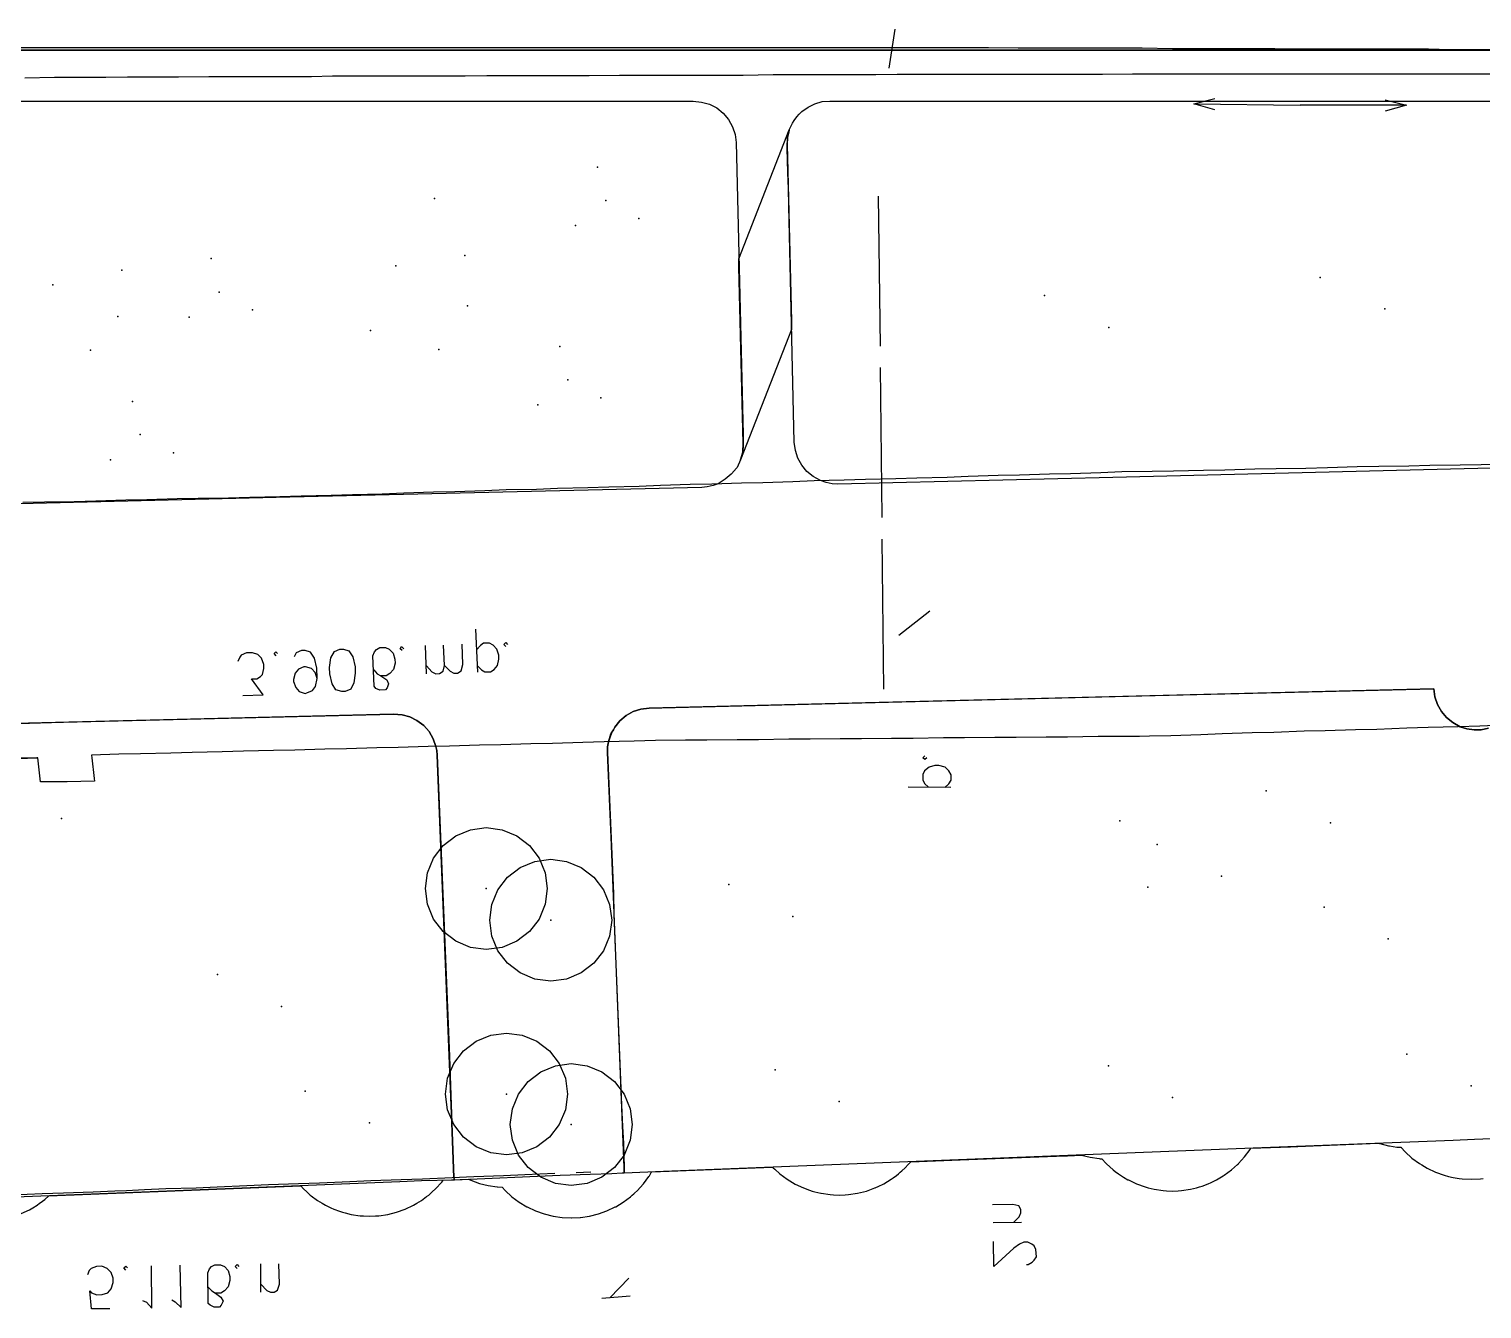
# Model space of a CAD drawing. Header units: metres. Extents: x 131 to 658, y 22 to 173.
# Drawn here: x 222.54 to 258.3, y 69.67 to 101.19 of the extents above; entities that cross this region are included whole.
import ezdxf

# ---------------------------------------------------------------- set-up
doc = ezdxf.new("R2010")
doc.units = ezdxf.units.M
for name, color, linetype in [('CURB', 7, 'Continuous'), ('ELECTR_CABLE', 7, 'Continuous'), ('GRASS', 7, 'Continuous'), ('OVERHEAD_POWER_LINE', 7, 'Continuous'), ('ROAD', 7, 'Continuous'), ('SIDEWALK_PATH', 7, 'Continuous'), ('TREE', 7, 'Continuous'), ('WATER_PIPELINE', 7, 'Continuous')]:
    doc.layers.add(name, color=color, linetype=linetype)

msp = doc.modelspace()

# ---------------------------------------------------------------- linework, layer by layer
at = {"layer": 'CURB'}
for points in [[(222.179, 100.733), (222.912, 100.733), (223.433, 100.733), (224.177, 100.733), (224.698, 100.733), (225.442, 100.733), (225.963, 100.733), (226.696, 100.733), (227.228, 100.733), (227.495, 100.733), (227.495, 100.733), (227.961, 100.733), (228.482, 100.733), (229.226, 100.733), (229.747, 100.733), (230.491, 100.733), (231.012, 100.733), (231.745, 100.733), (232.277, 100.733), (233.01, 100.733), (233.531, 100.733), (234.275, 100.733), (234.796, 100.733), (235.54, 100.733), (236.061, 100.733), (236.794, 100.733), (237.326, 100.733), (238.059, 100.733), (238.58, 100.733), (239.324, 100.733), (239.845, 100.733), (240.589, 100.733), (241.11, 100.733), (241.843, 100.733), (242.376, 100.733), (243.108, 100.733), (243.629, 100.733), (244.373, 100.733), (244.894, 100.733), (245.638, 100.733), (246.159, 100.733), (246.892, 100.722), (247.425, 100.722), (248.157, 100.722), (248.678, 100.722), (249.422, 100.722), (249.943, 100.722), (250.687, 100.711), (251.209, 100.711), (251.941, 100.711), (252.474, 100.711), (253.206, 100.711), (253.727, 100.699), (254.471, 100.699), (254.993, 100.699), (255.736, 100.699), (256.258, 100.699), (256.99, 100.699), (257.523, 100.688), (258.255, 100.688), (258.777, 100.688)], [(222.435, 99.989), (223.167, 100), (223.7, 100), (224.432, 100), (224.965, 100.011), (225.697, 100.011), (226.219, 100.011), (226.962, 100.023), (227.484, 100.023), (227.506, 100.023), (227.506, 100.023), (228.227, 100.023), (228.749, 100.023), (229.492, 100.023), (230.014, 100.034), (230.757, 100.034), (231.279, 100.034), (232.011, 100.034), (232.544, 100.034), (233.276, 100.034), (233.809, 100.045), (234.541, 100.045), (235.063, 100.045), (235.806, 100.045), (236.328, 100.045), (237.071, 100.056), (237.593, 100.056), (238.336, 100.056), (238.858, 100.056), (239.601, 100.056), (240.123, 100.056), (240.855, 100.067), (241.388, 100.067), (242.12, 100.067), (242.642, 100.067), (243.385, 100.067), (243.907, 100.078), (244.65, 100.078), (245.172, 100.078), (245.915, 100.078), (246.437, 100.078), (247.18, 100.078), (247.702, 100.078), (248.445, 100.078), (248.967, 100.078), (249.699, 100.089), (250.232, 100.089), (250.964, 100.089), (251.486, 100.089), (252.229, 100.089), (252.751, 100.089), (253.494, 100.089), (254.016, 100.089), (254.759, 100.089), (255.281, 100.089), (256.025, 100.089), (256.546, 100.089), (257.278, 100.089), (257.811, 100.089), (258.543, 100.089)], [(222.39, 89.536), (222.923, 89.547), (223.655, 89.558), (224.188, 89.569), (224.92, 89.592), (225.442, 89.603), (226.185, 89.625), (226.707, 89.636), (227.45, 89.647), (227.972, 89.658), (228.715, 89.68), (229.237, 89.691), (229.98, 89.714), (230.502, 89.725), (231.234, 89.747), (231.767, 89.769), (232.499, 89.791), (233.021, 89.802), (233.764, 89.825), (234.286, 89.847), (235.029, 89.858), (235.551, 89.88), (236.294, 89.902), (236.816, 89.913), (237.56, 89.936), (238.081, 89.958), (238.813, 89.98), (239.346, 89.991), (240.078, 90.013), (240.6, 90.024), (241.343, 90.047), (241.865, 90.069), (242.609, 90.091), (243.13, 90.102), (243.874, 90.124), (244.395, 90.135), (245.139, 90.157), (245.66, 90.18), (246.393, 90.202), (246.925, 90.213), (247.658, 90.235), (248.179, 90.246), (248.923, 90.268), (249.444, 90.291), (250.188, 90.302), (250.709, 90.313), (251.453, 90.324), (251.974, 90.335), (252.718, 90.357), (253.239, 90.368), (253.972, 90.379), (254.504, 90.391), (255.237, 90.413), (255.769, 90.424), (256.502, 90.435), (257.023, 90.446), (257.767, 90.457), (258.288, 90.468), (259.032, 90.49)], [(258.998, 84.054), (258.255, 84.021), (257.722, 84.01), (256.979, 83.988), (256.457, 83.977), (255.714, 83.943), (255.192, 83.932), (254.449, 83.91), (253.927, 83.899), (253.184, 83.866), (252.651, 83.855), (251.908, 83.832), (251.386, 83.81), (250.643, 83.788), (250.121, 83.777), (249.877, 83.766), (249.877, 83.766), (249.378, 83.766), (248.856, 83.766), (248.101, 83.755), (247.58, 83.755), (246.836, 83.744), (246.315, 83.744), (245.571, 83.732), (245.05, 83.732), (244.306, 83.721), (243.774, 83.721), (243.03, 83.71), (242.509, 83.71), (241.765, 83.699), (241.244, 83.699), (240.5, 83.688), (239.968, 83.688), (239.224, 83.677), (238.702, 83.677), (237.959, 83.666), (237.437, 83.655), (236.694, 83.633), (236.172, 83.622), (235.429, 83.599), (234.896, 83.588), (234.153, 83.566), (233.631, 83.555), (232.888, 83.533), (232.366, 83.522), (231.623, 83.499), (231.101, 83.488), (230.358, 83.466), (229.825, 83.455), (229.082, 83.433), (228.56, 83.422), (227.817, 83.411), (227.295, 83.388), (226.552, 83.377), (226.03, 83.355), (225.286, 83.344), (224.754, 83.333), (224.077, 83.311), (224.077, 83.311), (224.088, 83.244), (224.144, 82.734), (224.155, 82.667), (224.155, 82.667), (223.478, 82.656), (222.945, 82.656), (222.823, 82.656), (222.823, 82.656), (222.756, 83.244), (222.756, 83.244), (222.734, 83.244), (222.213, 83.233)], [(222.124, 72.48), (222.867, 72.514), (223.389, 72.536), (224.121, 72.558), (224.654, 72.58), (224.942, 72.591), (224.942, 72.591), (225.386, 72.614), (225.908, 72.636), (226.651, 72.658), (227.173, 72.68), (227.905, 72.713), (228.438, 72.736), (229.17, 72.758), (229.692, 72.78), (230.435, 72.813), (230.957, 72.835), (231.7, 72.858), (232.222, 72.88), (232.954, 72.913), (233.487, 72.935), (234.219, 72.958), (234.741, 72.98), (235.484, 73.013)], [(236.006, 73.035), (236.372, 73.046)]]:
    msp.add_lwpolyline(points, dxfattribs=at)
at = {"layer": 'ELECTR_CABLE'}
for points in [[(243.851, 101.188), (243.707, 100.222)], [(243.496, 93.376), (243.452, 97.071)], [(243.541, 89.159), (243.496, 92.854)], [(243.585, 84.931), (243.541, 88.626)], [(243.951, 86.263), (244.717, 86.862)], [(244.639, 83.244), (244.595, 83.2), (244.595, 83.2), (244.539, 83.244), (244.539, 83.244), (244.595, 83.289)], [(245.083, 82.512), (245.183, 82.601), (245.183, 82.601), (245.238, 82.689), (245.238, 82.689), (245.238, 82.823), (245.238, 82.823), (245.183, 82.922), (245.183, 82.922), (245.094, 83.011), (245.094, 83.011), (244.939, 83.056), (244.939, 83.056), (244.839, 83.056), (244.839, 83.056), (244.695, 83.011), (244.695, 83.011), (244.584, 82.922), (244.584, 82.922), (244.539, 82.834), (244.539, 82.834), (244.539, 82.7), (244.539, 82.7), (244.584, 82.612), (244.584, 82.612), (244.684, 82.523)], [(245.227, 82.512), (244.184, 82.523)], [(246.77, 71.803), (246.914, 71.937), (246.914, 71.937), (246.958, 72.036), (246.958, 72.036), (246.958, 72.125), (246.958, 72.125), (246.903, 72.214), (246.903, 72.214), (246.759, 72.247), (246.759, 72.247), (246.259, 72.236)], [(246.97, 71.803), (246.27, 71.792)], [(247.092, 70.771), (247.136, 70.771), (247.136, 70.771), (247.236, 70.827), (247.236, 70.827), (247.28, 70.871), (247.28, 70.871), (247.336, 70.96), (247.336, 70.96), (247.325, 71.138), (247.325, 71.138), (247.28, 71.226), (247.28, 71.226), (247.225, 71.271), (247.225, 71.271), (247.125, 71.315), (247.125, 71.315), (247.025, 71.315), (247.025, 71.315), (246.925, 71.271), (246.925, 71.271), (246.781, 71.171), (246.781, 71.171), (246.293, 70.716), (246.293, 70.716), (246.282, 71.337)], [(224.532, 69.673), (224.077, 69.673), (224.077, 69.673), (224.033, 70.117), (224.033, 70.117), (224.077, 70.072), (224.077, 70.072), (224.21, 70.017), (224.21, 70.017), (224.343, 70.028), (224.343, 70.028), (224.476, 70.072), (224.476, 70.072), (224.565, 70.172), (224.565, 70.172), (224.61, 70.328), (224.61, 70.328), (224.61, 70.427), (224.61, 70.427), (224.565, 70.572), (224.565, 70.572), (224.465, 70.672), (224.465, 70.672), (224.332, 70.727), (224.332, 70.727), (224.199, 70.716), (224.199, 70.716), (224.066, 70.672), (224.066, 70.672), (224.021, 70.616), (224.021, 70.616), (223.977, 70.516)], [(224.92, 70.627), (224.876, 70.683), (224.876, 70.683), (224.92, 70.727), (224.92, 70.727), (224.965, 70.683)], [(225.331, 69.884), (225.431, 69.839), (225.431, 69.839), (225.564, 69.695), (225.564, 69.695), (225.553, 70.738)], [(226.052, 69.895), (226.141, 69.85), (226.141, 69.85), (226.285, 69.706), (226.285, 69.706), (226.263, 70.749)], [(226.951, 70.206), (227.04, 70.117), (227.04, 70.117), (227.129, 70.061), (227.129, 70.061), (227.262, 69.961), (227.262, 69.961), (227.317, 69.862), (227.317, 69.862), (227.273, 69.762), (227.273, 69.762), (227.228, 69.717), (227.228, 69.717), (227.095, 69.717), (227.095, 69.717), (226.995, 69.762), (226.995, 69.762), (226.951, 69.806), (226.951, 69.806), (226.94, 70.561), (226.94, 70.561), (226.984, 70.66), (226.984, 70.66), (227.029, 70.716), (227.029, 70.716), (227.117, 70.76), (227.117, 70.76), (227.251, 70.76), (227.251, 70.76), (227.35, 70.716), (227.35, 70.716), (227.439, 70.616), (227.439, 70.616), (227.484, 70.472), (227.484, 70.472), (227.484, 70.372), (227.484, 70.372), (227.439, 70.217), (227.439, 70.217), (227.35, 70.117), (227.35, 70.117), (227.262, 70.061), (227.262, 70.061), (227.129, 70.061)], [(227.661, 70.672), (227.617, 70.716), (227.617, 70.716), (227.661, 70.771), (227.661, 70.771), (227.706, 70.716)], [(228.249, 70.083), (228.249, 70.783)], [(228.249, 70.283), (228.394, 70.128), (228.394, 70.128), (228.482, 70.083), (228.482, 70.083), (228.571, 70.083), (228.571, 70.083), (228.66, 70.139), (228.66, 70.139), (228.704, 70.283), (228.704, 70.283), (228.693, 70.783)], [(237.304, 70.427), (236.838, 69.95)], [(237.338, 69.984), (236.638, 69.928)]]:
    msp.add_lwpolyline(points, dxfattribs=at)
at = {"layer": 'GRASS'}
for points in [[(221.303, 99.412), (232.788, 99.412), (238.891, 99.412), (239.091, 99.39), (239.291, 99.335), (239.468, 99.246), (239.624, 99.113), (239.757, 98.957), (239.857, 98.78), (239.923, 98.591), (239.945, 98.391), (240.112, 91.534), (240.123, 91.212), (240.123, 90.979), (240.123, 90.956), (240.112, 90.768), (240.095, 90.723), (240.056, 90.579), (239.968, 90.391), (239.956, 90.379), (239.834, 90.235), (239.823, 90.224), (239.679, 90.102), (239.501, 89.991), (239.379, 89.947), (239.235, 89.913), (239.102, 89.902), (228.96, 89.658), (208.996, 89.17)], [(270.839, 90.679), (249.222, 90.146), (242.453, 89.98), (242.309, 89.991), (242.165, 90.024), (242.02, 90.069), (241.843, 90.169), (241.687, 90.291), (241.565, 90.446), (241.466, 90.624), (241.41, 90.812), (241.377, 91.012), (241.244, 96.838), (241.233, 97.259), (241.221, 97.648), (241.21, 97.97), (241.199, 98.236), (241.199, 98.336), (241.21, 98.447), (241.21, 98.524), (241.244, 98.647), (241.255, 98.702), (241.332, 98.868), (241.377, 98.935), (241.443, 99.024), (241.499, 99.09), (241.565, 99.157), (241.721, 99.268), (241.887, 99.346), (242.065, 99.401), (242.253, 99.412), (244.673, 99.412), (244.772, 99.412), (244.917, 99.412), (245.072, 99.412), (245.261, 99.412), (245.472, 99.412), (245.682, 99.412), (252.862, 99.412), (271.826, 99.412)], [(278.407, 74.655), (258.122, 73.845), (257.6, 73.823), (252.673, 73.634), (238.159, 73.057), (237.193, 73.013), (237.193, 73.157), (236.872, 81.291), (236.783, 83.377), (236.783, 83.511), (236.805, 83.633), (236.86, 83.832), (236.927, 83.932), (236.96, 83.999), (237.082, 84.154), (237.238, 84.287), (237.415, 84.387), (237.604, 84.443), (237.804, 84.465), (238.114, 84.476), (250.265, 84.776), (257.123, 84.942), (257.145, 84.742), (257.212, 84.554), (257.312, 84.387), (257.434, 84.232), (257.589, 84.11), (257.767, 84.01), (257.933, 83.954), (258.111, 83.932), (258.288, 83.932), (258.466, 83.977)], [(222.279, 84.088), (223.089, 84.11), (223.389, 84.121), (224.399, 84.143), (231.512, 84.321), (231.723, 84.298), (231.911, 84.254), (232.089, 84.165), (232.255, 84.043), (232.388, 83.888), (232.488, 83.71), (232.555, 83.522), (232.577, 83.422), (232.588, 83.311), (232.888, 75.887), (232.932, 74.7), (232.999, 72.913), (233.01, 72.847), (232.977, 72.847), (232.2, 72.824), (231.667, 72.802), (224.909, 72.536), (197.545, 71.448)], [(221.747, 83.211), (222.756, 83.244), (221.935, 83.222)]]:
    msp.add_lwpolyline(points, dxfattribs=at)
at = {"layer": 'GROUND'}
for points in [[(235.296, 80.024), (235.244, 79.636), (235.095, 79.274), (234.856, 78.964), (234.546, 78.725), (234.184, 78.575), (233.796, 78.524), (233.407, 78.575), (233.046, 78.725), (232.735, 78.964), (232.497, 79.274), (232.347, 79.636), (232.296, 80.024), (232.347, 80.412), (232.497, 80.774), (232.735, 81.085), (233.046, 81.323), (233.407, 81.473), (233.796, 81.524), (234.184, 81.473), (234.546, 81.323), (234.856, 81.085), (235.095, 80.774), (235.244, 80.412)], [(236.883, 79.244), (236.831, 78.855), (236.682, 78.494), (236.443, 78.183), (236.133, 77.945), (235.771, 77.795), (235.383, 77.744), (234.994, 77.795), (234.633, 77.945), (234.322, 78.183), (234.084, 78.494), (233.934, 78.855), (233.883, 79.244), (233.934, 79.632), (234.084, 79.994), (234.322, 80.304), (234.633, 80.543), (234.994, 80.692), (235.383, 80.744), (235.771, 80.692), (236.133, 80.543), (236.443, 80.304), (236.682, 79.994), (236.831, 79.632)], [(235.793, 74.965), (235.742, 74.577), (235.592, 74.215), (235.354, 73.904), (235.043, 73.666), (234.681, 73.516), (234.293, 73.465), (233.905, 73.516), (233.543, 73.666), (233.232, 73.904), (232.994, 74.215), (232.844, 74.577), (232.793, 74.965), (232.844, 75.353), (232.994, 75.715), (233.232, 76.026), (233.543, 76.264), (233.905, 76.414), (234.293, 76.465), (234.681, 76.414), (235.043, 76.264), (235.354, 76.026), (235.592, 75.715), (235.742, 75.353)], [(237.387, 74.213), (237.336, 73.825), (237.186, 73.463), (236.948, 73.153), (236.637, 72.914), (236.276, 72.764), (235.887, 72.713), (235.499, 72.764), (235.137, 72.914), (234.827, 73.153), (234.588, 73.463), (234.438, 73.825), (234.387, 74.213), (234.438, 74.602), (234.588, 74.963), (234.827, 75.274), (235.137, 75.512), (235.499, 75.662), (235.887, 75.713), (236.276, 75.662), (236.637, 75.512), (236.948, 75.274), (237.186, 74.963), (237.336, 74.602)]]:
    msp.add_lwpolyline(points, close=True, dxfattribs=at)
at = {"layer": 'OVERHEAD_POWER_LINE'}
for points in [[(251.73, 99.201), (251.209, 99.346), (251.209, 99.346), (251.73, 99.479)], [(255.925, 99.446), (256.446, 99.312), (256.446, 99.312), (255.925, 99.168)], [(251.209, 99.346), (253.827, 99.312)], [(256.446, 99.312), (253.827, 99.312)]]:
    msp.add_lwpolyline(points, dxfattribs=at)
at = {"layer": 'ROAD'}
for points in [[(292.566, 100.666), (216.466, 100.666)], [(222.348, 72.02), (222.551, 72.116), (222.552, 72.116), (222.633, 72.165), (222.744, 72.232), (222.745, 72.232), (222.745, 72.233), (222.791, 72.267), (222.874, 72.328), (222.926, 72.366), (222.926, 72.367), (222.926, 72.367), (222.929, 72.369), (223.024, 72.455), (223.025, 72.456), (223.026, 72.456), (229.227, 72.703), (229.228, 72.702), (229.229, 72.702), (229.23, 72.701), (229.295, 72.63), (229.295, 72.629), (229.295, 72.629), (229.379, 72.553), (229.455, 72.484), (229.462, 72.478), (229.462, 72.478), (229.463, 72.477), (229.487, 72.46), (229.643, 72.344), (229.644, 72.343), (229.644, 72.343), (229.755, 72.276), (229.837, 72.227), (229.838, 72.227), (229.969, 72.165), (230.041, 72.131), (230.041, 72.131), (230.041, 72.131), (230.041, 72.131), (230.186, 72.079), (230.253, 72.055), (230.254, 72.055), (230.324, 72.037), (230.472, 72), (230.473, 72), (230.695, 71.967), (230.696, 71.967), (230.776, 71.963), (230.921, 71.956), (230.922, 71.956), (231.067, 71.963), (231.146, 71.967), (231.147, 71.967), (231.37, 72), (231.371, 72), (231.589, 72.055), (231.801, 72.131), (231.802, 72.131), (232.005, 72.227), (232.006, 72.227), (232.087, 72.276), (232.199, 72.343), (232.2, 72.344), (232.328, 72.439), (232.38, 72.477), (232.381, 72.478), (232.464, 72.553), (232.547, 72.629), (232.548, 72.63), (232.699, 72.796), (232.7, 72.797), (232.723, 72.828), (232.732, 72.84), (232.732, 72.841), (232.734, 72.842), (232.735, 72.842), (233.354, 72.867), (233.356, 72.866), (233.357, 72.866), (233.358, 72.866), (233.412, 72.84), (233.413, 72.84), (233.625, 72.764), (233.843, 72.709), (233.844, 72.709), (234.067, 72.676), (234.068, 72.676), (234.184, 72.67), (234.185, 72.67), (234.185, 72.67), (234.186, 72.669), (234.186, 72.669), (234.26, 72.587), (234.261, 72.587), (234.261, 72.587), (234.428, 72.435), (234.609, 72.301), (234.793, 72.191), (234.802, 72.185), (234.802, 72.185), (234.803, 72.185), (235.007, 72.088), (235.007, 72.088), (235.007, 72.088), (235.011, 72.087), (235.22, 72.012), (235.439, 71.957), (235.662, 71.924), (235.662, 71.924), (235.662, 71.924), (235.667, 71.924), (235.887, 71.913), (235.888, 71.913), (235.896, 71.913), (236.108, 71.924), (236.112, 71.924), (236.112, 71.924), (236.113, 71.924), (236.336, 71.957), (236.555, 72.012), (236.763, 72.087), (236.767, 72.088), (236.767, 72.088), (236.767, 72.088), (236.972, 72.185), (236.972, 72.185), (236.972, 72.185), (236.982, 72.191), (237.165, 72.301), (237.346, 72.435), (237.388, 72.473), (237.43, 72.511), (237.443, 72.522), (237.514, 72.587), (237.514, 72.587), (237.514, 72.587), (237.657, 72.745), (237.665, 72.754), (237.8, 72.935), (237.8, 72.936), (237.8, 72.936), (237.81, 72.952), (237.866, 73.046), (237.866, 73.046), (237.867, 73.047), (240.841, 73.168), (240.842, 73.168), (240.858, 73.151), (240.858, 73.15), (240.858, 73.15), (240.9, 73.112), (241.025, 72.999), (241.206, 72.865), (241.4, 72.749), (241.604, 72.652), (241.604, 72.652), (241.604, 72.652), (241.604, 72.652), (241.749, 72.6), (241.816, 72.576), (241.817, 72.576), (241.887, 72.558), (242.035, 72.521), (242.036, 72.521), (242.258, 72.488), (242.259, 72.488), (242.339, 72.484), (242.484, 72.477), (242.485, 72.477), (242.629, 72.484), (242.709, 72.488), (242.71, 72.488), (242.932, 72.521), (242.933, 72.521), (243.081, 72.558), (243.152, 72.576), (243.152, 72.576), (243.364, 72.652), (243.365, 72.652), (243.462, 72.698), (243.569, 72.749), (243.569, 72.749), (243.569, 72.749), (243.579, 72.755), (243.762, 72.865), (243.808, 72.899), (243.891, 72.96), (243.943, 72.999), (243.943, 72.999), (243.985, 73.037), (244.027, 73.075), (244.11, 73.15), (244.111, 73.151), (244.184, 73.231), (244.243, 73.297), (244.243, 73.297), (244.245, 73.298), (245.46, 73.346), (248.045, 73.446), (248.046, 73.446), (248.101, 73.446), (248.45, 73.46), (248.661, 73.407), (248.661, 73.407), (248.661, 73.407), (248.883, 73.374), (248.884, 73.374), (248.908, 73.373), (248.948, 73.371), (248.95, 73.37), (249.058, 73.251), (249.059, 73.25), (249.142, 73.175), (249.225, 73.099), (249.226, 73.099), (249.226, 73.099), (249.278, 73.06), (249.361, 72.999), (249.407, 72.965), (249.407, 72.964), (249.48, 72.921), (249.591, 72.855), (249.6, 72.849), (249.601, 72.848), (249.804, 72.752), (249.805, 72.752), (250.017, 72.676), (250.018, 72.676), (250.088, 72.658), (250.236, 72.621), (250.459, 72.588), (250.46, 72.588), (250.54, 72.584), (250.684, 72.577), (250.685, 72.577), (250.83, 72.584), (250.91, 72.588), (250.911, 72.588), (251.133, 72.621), (251.134, 72.621), (251.282, 72.658), (251.353, 72.676), (251.353, 72.676), (251.421, 72.7), (251.565, 72.752), (251.565, 72.752), (251.565, 72.752), (251.565, 72.752), (251.638, 72.786), (251.768, 72.848), (251.768, 72.848), (251.77, 72.849), (251.934, 72.947), (251.962, 72.964), (251.963, 72.964), (251.963, 72.965), (252.144, 73.099), (252.286, 73.227), (252.311, 73.25), (252.311, 73.25), (252.312, 73.251), (252.463, 73.418), (252.598, 73.599), (252.615, 73.628), (252.615, 73.628), (252.616, 73.628), (253.594, 73.668), (253.96, 73.679), (254.349, 73.701), (255.756, 73.756), (255.757, 73.756), (255.783, 73.747), (255.787, 73.745), (255.788, 73.745), (256.007, 73.69), (256.007, 73.69), (256.007, 73.69), (256.032, 73.686), (256.211, 73.66), (256.229, 73.657), (256.23, 73.657), (256.311, 73.653), (256.313, 73.653), (256.313, 73.653), (256.313, 73.653), (256.313, 73.652), (256.415, 73.54), (256.416, 73.539), (256.582, 73.388), (256.583, 73.387), (256.764, 73.253), (256.823, 73.218), (256.957, 73.137), (256.958, 73.137), (257.161, 73.041), (257.162, 73.04), (257.374, 72.965), (257.375, 72.964), (257.483, 72.937), (257.593, 72.91), (257.594, 72.91), (257.746, 72.887), (257.816, 72.877), (257.817, 72.877), (258.041, 72.866), (258.042, 72.866), (258.267, 72.877), (258.268, 72.877), (258.337, 72.887)]]:
    msp.add_lwpolyline(points, dxfattribs=at)
at = {"layer": 'SIDEWALK_PATH'}
for points in [[(210.805, 100.666), (225.952, 100.666), (227.761, 100.666), (246.182, 100.666), (264.769, 100.666)], [(258.466, 83.977), (258.288, 83.932), (258.111, 83.932), (257.933, 83.954), (257.767, 84.01), (257.589, 84.11), (257.434, 84.232), (257.312, 84.387), (257.212, 84.554), (257.145, 84.742), (257.123, 84.942), (237.804, 84.465), (237.604, 84.443), (237.415, 84.387), (237.238, 84.287), (237.082, 84.154), (236.96, 83.999), (236.927, 83.932), (236.887, 83.873), (236.833, 83.732), (236.805, 83.633), (236.783, 83.511), (236.783, 83.377), (236.927, 79.904), (236.938, 79.383), (237.127, 74.689), (237.149, 74.167), (237.171, 73.745), (237.193, 73.157), (237.193, 73.013), (237.138, 73.013), (236.883, 73.002), (236.35, 72.98), (235.618, 72.958), (233.01, 72.847), (232.999, 72.913), (232.943, 74.478), (232.588, 83.311), (232.577, 83.422), (232.555, 83.522), (232.488, 83.71), (232.388, 83.888), (232.255, 84.043), (232.089, 84.165), (231.911, 84.254), (231.723, 84.298), (231.512, 84.321), (222.193, 84.088)]]:
    msp.add_lwpolyline(points, dxfattribs=at)
msp.add_lwpolyline([(240.012, 95.528), (241.255, 98.702), (241.244, 98.647), (241.21, 98.524), (241.199, 98.336), (241.21, 98.025), (241.31, 93.997), (241.31, 93.842), (241.31, 93.831), (241.31, 93.786), (240.056, 90.579), (240.101, 90.746), (240.112, 90.775), (240.123, 90.979), (240.023, 94.996), (240.023, 95.007), (240.012, 95.317), (240.012, 95.462), (240.012, 95.506)], close=True, dxfattribs=at)
at = {"layer": 'TREE'}
for p in [(236.537, 97.79), (232.52, 97.019), (236.739, 96.964), (235.994, 96.347), (237.547, 96.525), (227.027, 95.537), (233.264, 95.614), (224.825, 95.249), (231.57, 95.358), (223.126, 94.886), (254.325, 95.071), (227.218, 94.711), (247.533, 94.628), (224.73, 94.108), (226.484, 94.095), (228.037, 94.272), (233.33, 94.374), (255.912, 94.296), (230.944, 93.762), (249.12, 93.841), (235.605, 93.373), (224.056, 93.278), (232.631, 93.294), (235.807, 92.548), (225.085, 92.019), (235.061, 91.931), (236.615, 92.108), (225.276, 91.205), (224.542, 90.577), (226.095, 90.754), (252.993, 82.432), (223.343, 81.746), (249.393, 81.694), (254.58, 81.646), (250.313, 81.106), (239.766, 80.124), (251.895, 80.326), (233.796, 80.024), (250.081, 80.056), (254.424, 79.569), (235.383, 79.244), (241.342, 79.338), (256, 78.783), (227.176, 77.905), (228.758, 77.119), (256.455, 75.946), (240.903, 75.563), (249.109, 75.663), (258.042, 75.166), (229.335, 75.036), (234.293, 74.965), (242.485, 74.777), (250.685, 74.877), (230.922, 74.256), (235.887, 74.213)]:
    msp.add_point(p, dxfattribs=at)
at = {"layer": 'WATER_PIPELINE'}
for points in [[(233.587, 85.353), (233.542, 86.407)], [(228.627, 85.752), (228.571, 85.808), (228.571, 85.808), (228.616, 85.852), (228.616, 85.852), (228.66, 85.808)], [(229.636, 85.197), (229.581, 85.342), (229.581, 85.342), (229.492, 85.441), (229.492, 85.441), (229.348, 85.486), (229.348, 85.486), (229.304, 85.486), (229.304, 85.486), (229.17, 85.43), (229.17, 85.43), (229.093, 85.33), (229.093, 85.33), (229.048, 85.175), (229.048, 85.175), (229.048, 85.12), (229.048, 85.12), (229.104, 84.975), (229.104, 84.975), (229.193, 84.875), (229.193, 84.875), (229.337, 84.831), (229.337, 84.831), (229.381, 84.842), (229.381, 84.842), (229.514, 84.898), (229.514, 84.898), (229.592, 84.998), (229.592, 84.998), (229.636, 85.197), (229.636, 85.197), (229.625, 85.452), (229.625, 85.452), (229.57, 85.697), (229.57, 85.697), (229.47, 85.841), (229.47, 85.841), (229.337, 85.885), (229.337, 85.885), (229.248, 85.885), (229.248, 85.885), (229.115, 85.83), (229.115, 85.83), (229.07, 85.73)], [(230.236, 84.875), (230.091, 84.92), (230.091, 84.92), (230.003, 85.064), (230.003, 85.064), (229.947, 85.308), (229.947, 85.308), (229.936, 85.464), (229.936, 85.464), (229.969, 85.708), (229.969, 85.708), (230.058, 85.863), (230.058, 85.863), (230.191, 85.919), (230.191, 85.919), (230.28, 85.919), (230.28, 85.919), (230.413, 85.874), (230.413, 85.874), (230.513, 85.73), (230.513, 85.73), (230.569, 85.486), (230.569, 85.486), (230.569, 85.33), (230.569, 85.33), (230.535, 85.086), (230.535, 85.086), (230.458, 84.931), (230.458, 84.931), (230.324, 84.875), (230.324, 84.875), (230.236, 84.875)], [(231.024, 85.408), (231.112, 85.308), (231.112, 85.308), (231.201, 85.264), (231.201, 85.264), (231.345, 85.164), (231.345, 85.164), (231.39, 85.064), (231.39, 85.064), (231.356, 84.964), (231.356, 84.964), (231.312, 84.92), (231.312, 84.92), (231.179, 84.909), (231.179, 84.909), (231.079, 84.953), (231.079, 84.953), (231.035, 85.009), (231.035, 85.009), (231.001, 85.752), (231.001, 85.752), (231.046, 85.852), (231.046, 85.852), (231.09, 85.907), (231.09, 85.907), (231.179, 85.963), (231.179, 85.963), (231.312, 85.963), (231.312, 85.963), (231.401, 85.919), (231.401, 85.919), (231.501, 85.819), (231.501, 85.819), (231.545, 85.674), (231.545, 85.674), (231.556, 85.575), (231.556, 85.575), (231.512, 85.419), (231.512, 85.419), (231.423, 85.319), (231.423, 85.319), (231.334, 85.264), (231.334, 85.264), (231.201, 85.264)], [(231.723, 85.885), (231.678, 85.93), (231.678, 85.93), (231.712, 85.985), (231.712, 85.985), (231.767, 85.93)], [(232.322, 85.308), (232.3, 86.007)], [(232.322, 85.508), (232.455, 85.364), (232.455, 85.364), (232.555, 85.308), (232.555, 85.308), (232.644, 85.319), (232.644, 85.319), (232.732, 85.375), (232.732, 85.375), (232.766, 85.519), (232.766, 85.519), (232.744, 86.018)], [(232.766, 85.519), (232.91, 85.375), (232.91, 85.375), (232.999, 85.33), (232.999, 85.33), (233.087, 85.33), (233.087, 85.33), (233.176, 85.386), (233.176, 85.386), (233.221, 85.541), (233.221, 85.541), (233.198, 86.041)], [(233.576, 85.508), (233.676, 85.408), (233.676, 85.408), (233.764, 85.364), (233.764, 85.364), (233.898, 85.364), (233.898, 85.364), (233.986, 85.419), (233.986, 85.419), (234.075, 85.519), (234.075, 85.519), (234.108, 85.674), (234.108, 85.674), (234.108, 85.774), (234.108, 85.774), (234.053, 85.919), (234.053, 85.919), (233.964, 86.018), (233.964, 86.018), (233.875, 86.063), (233.875, 86.063), (233.731, 86.063), (233.731, 86.063), (233.653, 86.007), (233.653, 86.007), (233.565, 85.907)], [(234.275, 85.985), (234.23, 86.03), (234.23, 86.03), (234.275, 86.085), (234.275, 86.085), (234.319, 86.03)], [(227.805, 84.776), (228.305, 84.798), (228.305, 84.798), (228.016, 85.186), (228.016, 85.186), (228.149, 85.186), (228.149, 85.186), (228.238, 85.242), (228.238, 85.242), (228.283, 85.297), (228.283, 85.297), (228.316, 85.441), (228.316, 85.441), (228.316, 85.541), (228.316, 85.541), (228.26, 85.697), (228.26, 85.697), (228.172, 85.785), (228.172, 85.785), (228.038, 85.83), (228.038, 85.83), (227.894, 85.83), (227.894, 85.83), (227.761, 85.774), (227.761, 85.774), (227.728, 85.719), (227.728, 85.719), (227.683, 85.619)]]:
    msp.add_lwpolyline(points, dxfattribs=at)

doc.saveas('drawing.dxf')
